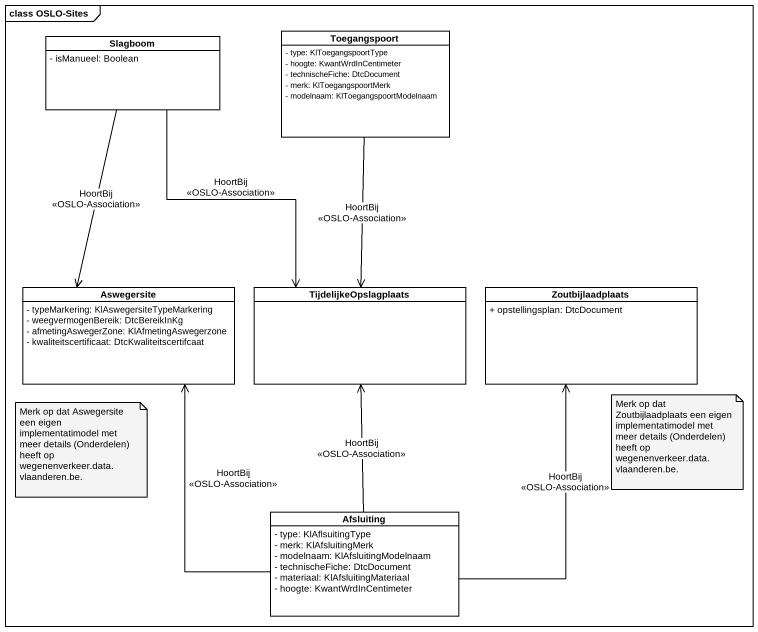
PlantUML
@startuml
mainframe class OSLO-Sites
hide circle
hide empty members
skinparam classAttributeIconSize 0
class Slagboom #FFFFFF {
  - isManueel: Boolean
}
class Toegangspoort #FFFFFF {
  - type: KlToegangspoortType
  - hoogte: KwantWrdInCentimeter
  - technischeFiche: DtcDocument
  - merk: KlToegangspoortMerk
  - modelnaam: KlToegangspoortModelnaam
}
class Aswegersite #FFFFFF {
  - typeMarkering: KlAswegersiteTypeMarkering
  - weegvermogenBereik: DtcBereikInKg
  - afmetingAswegerZone: KlAfmetingAswegerzone
  - kwaliteitscertificaat: DtcKwaliteitscertifcaat
}
class TijdelijkeOpslagplaats #FFFFFF
class Zoutbijlaadplaats #FFFFFF {
  + opstellingsplan: DtcDocument
}
class Afsluiting #FFFFFF {
  - type: KlAflsuitingType
  - merk: KlAfsluitingMerk
  - modelnaam: KlAfsluitingModelnaam
  - technischeFiche: DtcDocument
  - materiaal: KlAfsluitingMateriaal
  - hoogte: KwantWrdInCentimeter
}
Slagboom --> Aswegersite : HoortBij\n<<OSLO-Association>>
Slagboom --> TijdelijkeOpslagplaats : HoortBij\n<<OSLO-Association>>
Toegangspoort --> TijdelijkeOpslagplaats : HoortBij\n<<OSLO-Association>>
Afsluiting -up-> Aswegersite : HoortBij\n<<OSLO-Association>>
Afsluiting -up-> TijdelijkeOpslagplaats : HoortBij\n<<OSLO-Association>>
Afsluiting -up-> Zoutbijlaadplaats : HoortBij\n<<OSLO-Association>>
note as N1
  Merk op dat Zoutbijlaadplaats een eigen implementatimodel met meer details (Onderdelen) heeft op wegenenverkeer.data.vlaanderen.be.
end note
note as N2
  Merk op dat Aswegersite een eigen implementatimodel met meer details (Onderdelen) heeft op wegenenverkeer.data.vlaanderen.be.
end note
@enduml
